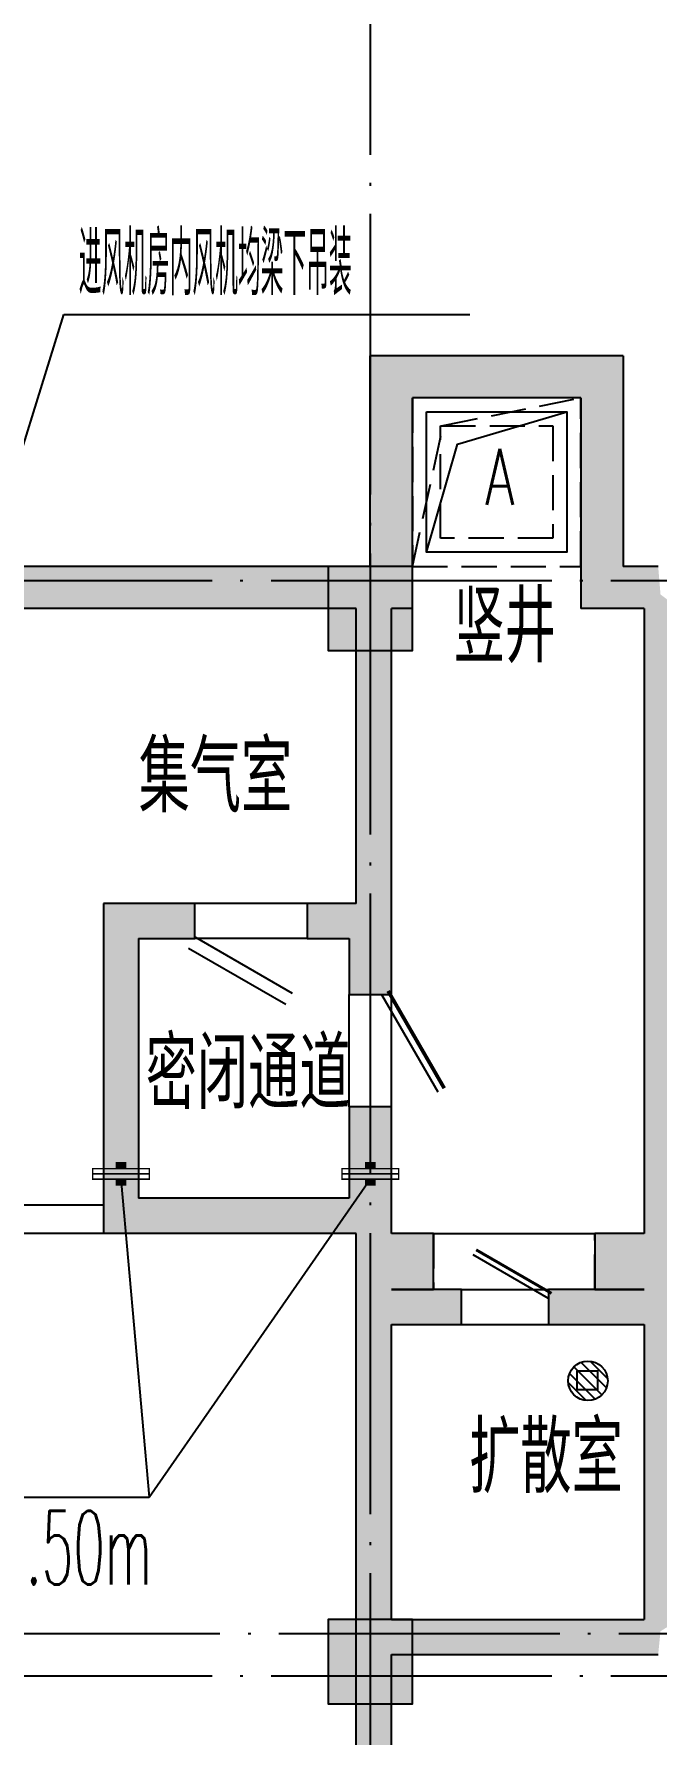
# Model space of a CAD drawing. Extents: x -888467 to -675969, y -675351 to -419232.
# Drawn here: x -777834 to -773397, y -462161 to -450048 of the extents above; entities that cross this region are included whole.
import ezdxf

# ---------------------------------------------------------------- set-up
doc = ezdxf.new("R2010")
doc.units = 0
doc.header["$LTSCALE"] = 1000
for name, pattern in [('__DASH', [0.35, 0.25, -0.1]), ('DASH', [0.35, 0.25, -0.1]), ('DOTE', [2.42, 2, -0.2, 0.02, -0.2])]:
    doc.linetypes.add(name, pattern=pattern)
doc.layers.get('0').update_dxf_attribs({"linetype": 'CONTINUOUS'})
for name, color, linetype in [('0000集水坑', 4, 'CONTINUOUS'), ('A-WALL-PATT', 252, 'CONTINUOUS'), ('ACS_COM_BZ', 3, 'CONTINUOUS'), ('ACS_SFG_FM', 3, 'CONTINUOUS'), ('DIM_LEAD', 3, 'CONTINUOUS'), ('DOTE', 252, 'CONTINUOUS'), ('DUCT-送风标注', 3, 'CONTINUOUS'), ('PUB_HATCH', 8, 'CONTINUOUS'), ('建筑层', 253, 'CONTINUOUS'), ('结构柱子', 253, 'CONTINUOUS'), ('风量标注', 3, 'CONTINUOUS')]:
    doc.layers.add(name, color=color, linetype=linetype)
doc.styles.add('hxd', font='simplex.shx', dxfattribs={"width": 0.5, "bigfont": 'gbcbig.shx'})
doc.styles.add('HZF', font='simplex.shx', dxfattribs={"width": 0.5, "bigfont": 'gbcbig.shx'})
doc.styles.get("Standard").update_dxf_attribs({"font": 'GBENOR', "bigfont": 'GBCBIG'})
doc.styles.add('房间名称', font='simplex.shx', dxfattribs={"width": 0.75, "bigfont": 'gbcbig.shx'})

# ---------------------------------------------------------------- blocks, each defined once
blk = doc.blocks.new('$TwtSys$00000329')
for p, q in [((87, -32.2, 0), (-32.9, 87.7, 0)), ((92.2, 11.6, 0), (11.4, 92.4, 0)), ((35, -87.1, 0), (-87.3, 35.2, 0)), ((66.4, -66.3, 0), (-66.5, 66.6, 0)), ((-7.7, -94, 0), (-91.8, -9.9, 0))]:
    blk.add_line(p, q)
at = {"elevation": 0}
blk.add_lwpolyline([(-50.9, 47.6), (45.5, 47.6), (45.5, -42), (-50.9, -42)], close=True, dxfattribs=at)
blk.add_circle((0, 0.1, 0), 93.9)
blk = doc.blocks.new('A$C071772A6')
at = {"layer": '0000集水坑'}
blk.add_lwpolyline([(0, 1000), (1000, 1000), (1000, 0), (0, 0)], close=True, dxfattribs=at)
blk.add_lwpolyline([(0, 1000), (1000, 1000), (1000, 0), (0, 0)], close=True, dxfattribs=at)
blk.add_lwpolyline([(0, 1000), (1000, 1000), (1000, 0), (0, 0)], close=True, dxfattribs=at)
blk.add_lwpolyline([(0, 0), (220, 770), (1000, 1000)], dxfattribs=at)
at = {"layer": '0000集水坑', "linetype": '__DASH'}
blk.add_lwpolyline([(100, 900), (900, 900), (900, 100), (100, 100)], close=True, dxfattribs=at)
at = {"layer": '0000集水坑', "style": '房间名称', "width": 0.675}
blk.add_text('A', height=400, dxfattribs=at).set_placement((418, 337))
blk = doc.blocks.new('sdasd')
at = {"layer": 'ACS_SFG_FM', "const_width": 75}
for points in [[(7826135, 21208926), (7826182, 21208926)], [(7826305, 21208926), (7826257, 21208926)]]:
    blk.add_lwpolyline(points, dxfattribs=at)
at = {"layer": 'DUCT-送风标注', "const_width": 10}
blk.add_lwpolyline([(7826257, 21209128), (7826257, 21208724), (7826182, 21208724), (7826182, 21209128)], close=True, dxfattribs=at)
blk.add_lwpolyline([(7826220, 21209128), (7826220, 21208724)], dxfattribs=at)
blk = doc.blocks.new('A$C2B1B7B0A')
at = {"layer": '结构柱子'}
h = blk.add_hatch(color=253, dxfattribs=at)
h.dxf.hatch_style = 1
h.paths.add_polyline_path([(81500, 46500), (80900, 46500), (80900, 45900), (81500, 45900)])
h = blk.add_hatch(color=253, dxfattribs=at)
h.dxf.hatch_style = 1
h.paths.add_polyline_path([(81500, 39000), (80900, 39000), (80900, 38400), (81500, 38400)])
at = {"layer": '结构柱子', "color": 253}
for points in [[(81500, 46500), (80900, 46500), (80900, 45900), (81500, 45900)], [(81500, 39000), (80900, 39000), (80900, 38400), (81500, 38400)]]:
    blk.add_lwpolyline(points, close=True, dxfattribs=at)
blk = doc.blocks.new('$DorLib2D$00000193')
at = {"color": 0}
blk.add_line((-0.5, 0.1), (0.366, 0.6), dxfattribs=at)
at = {"color": 0, "const_width": 0.0333}
blk.add_lwpolyline([(-0.533, 0.158), (0.333, 0.658)], dxfattribs=at)
blk = doc.blocks.new('$DorLib2D$00000180')
at = {"color": 0}
for p, q in [((-0.557, 0.242), (0.309, 0.742)), ((-0.5, 0.143), (0.366, 0.643))]:
    blk.add_line(p, q, dxfattribs=at)

msp = doc.modelspace()

# ---------------------------------------------------------------- hatches: boundary and pattern name
at = {"layer": 'A-WALL-PATT'}
for points in [[(-775472.4, -456372.1), (-775289.1, -456388.7), (-775289.1, -454138.7), (-775422.4, -454038.7), (-775539.1, -454138.7), (-775539.1, -456238.7)], [(-773372.4, -454038.7), (-773489.1, -454138.7), (-773489.1, -458038.7), (-773322.4, -458072.1), (-773239.1, -457938.7), (-773239.1, -454138.7)], [(-777089.1, -456488.7), (-776689.1, -456488.7), (-776689.1, -456238.7), (-777339.1, -456238.7)], [(-777089.1, -456488.7), (-777339.1, -456238.7), (-777339.1, -458588.7), (-777089.1, -458338.7)], [(-775539.1, -456238.7), (-775889.1, -456238.7), (-775889.1, -456488.7), (-775589.1, -456488.7), (-775472.4, -456372.1)], [(-775589.1, -456488.7), (-775589.1, -456888.7), (-775289.1, -456888.7), (-775289.1, -456388.7), (-775472.4, -456372.1)], [(-775289.1, -458488.7), (-775289.1, -457688.7), (-775589.1, -457688.7), (-775589.1, -458338.7), (-775472.4, -458472.1)], [(-773322.4, -458072.1), (-773489.1, -458038.7), (-773489.1, -458588.7), (-773405.8, -458755.4), (-773239.1, -458688.7), (-773239.1, -458238.7)], [(-775472.4, -458472.1), (-775589.1, -458338.7), (-777089.1, -458338.7), (-777339.1, -458588.7), (-775539.1, -458588.7)], [(-775372.4, -458755.4), (-775289.1, -458588.7), (-775289.1, -458488.7), (-775472.4, -458472.1), (-775539.1, -458588.7), (-775539.1, -458688.7)], [(-775289.1, -458988.7), (-774989.1, -458988.7), (-774989.1, -458588.7), (-775289.1, -458588.7), (-775372.4, -458755.4)], [(-773489.1, -458588.7), (-773839.1, -458588.7), (-773839.1, -458988.7), (-773489.1, -458988.7), (-773405.8, -458755.4)], [(-775372.4, -459122.1), (-775289.1, -458988.7), (-775372.4, -458755.4), (-775539.1, -458688.7), (-775539.1, -459138.7)], [(-773405.8, -458755.4), (-773489.1, -458988.7), (-773405.8, -459122.1), (-773239.1, -459138.7), (-773239.1, -458688.7)], [(-775289.1, -459238.7), (-774789.1, -459238.7), (-774789.1, -458988.7), (-775289.1, -458988.7), (-775372.4, -459122.1)], [(-773489.1, -458988.7), (-774169.1, -458988.7), (-774169.1, -459238.7), (-773489.1, -459238.7), (-773405.8, -459122.1)], [(-775372.4, -461455.4), (-775289.1, -461338.7), (-775289.1, -459238.7), (-775372.4, -459122.1), (-775539.1, -459138.7), (-775539.1, -461438.7)], [(-773405.8, -459122.1), (-773489.1, -459238.7), (-773489.1, -461338.7), (-773372.4, -461422.1), (-773239.1, -461338.7), (-773239.1, -459138.7)], [(-775372.4, -461455.4), (-775289.1, -461588.7), (-773389.1, -461588.7), (-773372.4, -461422.1), (-773489.1, -461338.7), (-775289.1, -461338.7)], [(-775539.1, -468038.7), (-775289.1, -468038.7), (-775289.1, -461588.7), (-775372.4, -461455.4), (-775539.1, -461438.7)]]:
    msp.add_hatch(color=256, dxfattribs=at).paths.add_polyline_path(points)
at = {"layer": 'PUB_HATCH'}
for points in [[(-775439.1, -453838.7), (-775139.1, -454138.7), (-775139.1, -452638.7), (-775439.1, -452338.7)], [(-773939.1, -452638.7), (-773639.1, -452338.7), (-775439.1, -452338.7), (-775139.1, -452638.7)], [(-773639.1, -452338.7), (-773939.1, -452638.7), (-773939.1, -454138.7), (-773639.1, -453838.7)], [(-775422.4, -454038.7), (-775439.1, -453838.7), (-778039.1, -453838.7), (-778039.1, -454138.7), (-775539.1, -454138.7)], [(-775139.1, -454138.7), (-775439.1, -453838.7), (-775422.4, -454038.7), (-775289.1, -454138.7)], [(-773372.4, -454038.7), (-773389.1, -453838.7), (-773639.1, -453838.7), (-773939.1, -454138.7), (-773489.1, -454138.7)]]:
    msp.add_hatch(color=256, dxfattribs=at).paths.add_polyline_path(points)
at = {"layer": '建筑层'}
h = msp.add_hatch(color=253, dxfattribs=at)
h.dxf.hatch_style = 1
h.paths.add_polyline_path([(-775139.1, -453838.7), (-775739.1, -453838.7), (-775739.1, -454438.7), (-775139.1, -454438.7)])
h = msp.add_hatch(color=253, dxfattribs=at)
h.dxf.hatch_style = 1
h.paths.add_polyline_path([(-775139.1, -461338.7), (-775739.1, -461338.7), (-775739.1, -461938.7), (-775139.1, -461938.7)])

# ---------------------------------------------------------------- linework, layer by layer
at = {"layer": 'ACS_COM_BZ'}
msp.add_line((-779497.1, -460466.8, -3631.3), (-777015.2, -460466.8, -3631.3), dxfattribs=at)
at = {"layer": 'DOTE', "linetype": 'DOTE'}
for p, q in [((-775439.1, -448908.1), (-775439.1, -497433.1)), ((-860846.2, -453938.7), (-713239.1, -453938.7)), ((-826910.2, -461438.7), (-748038.1, -461438.7)), ((-860846.2, -461738.7), (-713239.1, -461738.7))]:
    msp.add_line(p, q, dxfattribs=at)
at = {"layer": '建筑层', "color": 253}
for p, q in [((-775439.1, -453838.7), (-775439.1, -452338.7)), ((-773639.1, -452338.7), (-775439.1, -452338.7)), ((-773639.1, -452338.7), (-773639.1, -453838.7)), ((-775139.1, -454138.7), (-775139.1, -452638.7)), ((-773939.1, -452638.7), (-775139.1, -452638.7)), ((-773939.1, -452638.7), (-773939.1, -454138.7)), ((-775439.1, -453838.7), (-778039.1, -453838.7)), ((-775439.1, -453838.7), (-775439.1, -453838.7)), ((-773389.1, -453838.7), (-773639.1, -453838.7)), ((-775539.1, -454138.7), (-778039.1, -454138.7)), ((-775539.1, -456238.7), (-775539.1, -454138.7)), ((-775139.1, -454138.7), (-775289.1, -454138.7)), ((-775289.1, -456388.7), (-775289.1, -454138.7)), ((-773489.1, -454138.7), (-773939.1, -454138.7)), ((-773489.1, -454138.7), (-773489.1, -458038.7)), ((-776689.1, -456238.7), (-777339.1, -456238.7)), ((-777339.1, -456238.7), (-777339.1, -458588.7)), ((-776689.1, -456488.7), (-776689.1, -456238.7)), ((-775889.1, -456238.7), (-776689.1, -456238.7)), ((-775539.1, -456238.7), (-775889.1, -456238.7)), ((-775889.1, -456238.7), (-775889.1, -456488.7)), ((-775289.1, -456888.7), (-775289.1, -456388.7)), ((-777089.1, -456488.7), (-776689.1, -456488.7)), ((-777089.1, -456488.7), (-777089.1, -458338.7)), ((-775889.1, -456488.7), (-776689.1, -456488.7)), ((-775889.1, -456488.7), (-775589.1, -456488.7)), ((-775589.1, -456488.7), (-775589.1, -456888.7)), ((-775589.1, -457688.7), (-775589.1, -456888.7)), ((-775589.1, -456888.7), (-775289.1, -456888.7)), ((-775289.1, -457688.7), (-775289.1, -456888.7)), ((-775289.1, -457688.7), (-775589.1, -457688.7)), ((-775589.1, -457688.7), (-775589.1, -458338.7)), ((-775289.1, -458488.7), (-775289.1, -457688.7)), ((-773489.1, -458038.7), (-773489.1, -458588.7)), ((-775589.1, -458338.7), (-777089.1, -458338.7)), ((-777339.1, -458388.7), (-777939.1, -458388.7)), ((-777339.1, -458588.7), (-778039.1, -458588.7)), ((-775539.1, -458588.7), (-777339.1, -458588.7)), ((-775539.1, -458688.7), (-775539.1, -458588.7)), ((-775289.1, -458588.7), (-775289.1, -458488.7)), ((-774989.1, -458588.7), (-775289.1, -458588.7)), ((-774989.1, -458588.7), (-773839.1, -458588.7)), ((-774989.1, -458988.7), (-774989.1, -458588.7)), ((-773489.1, -458588.7), (-773839.1, -458588.7)), ((-773839.1, -458588.7), (-773839.1, -458988.7)), ((-775539.1, -459138.7), (-775539.1, -458688.7)), ((-775289.1, -458988.7), (-774989.1, -458988.7)), ((-774789.1, -458988.7), (-775289.1, -458988.7)), ((-775289.1, -458988.7), (-775289.1, -458988.7)), ((-774789.1, -459238.7), (-774789.1, -458988.7)), ((-774789.1, -458988.7), (-774169.1, -458988.7)), ((-773489.1, -458988.7), (-774169.1, -458988.7)), ((-774169.1, -458988.7), (-774169.1, -459238.7)), ((-773839.1, -458988.7), (-773489.1, -458988.7)), ((-773489.1, -458988.7), (-773489.1, -458988.7)), ((-775539.1, -461438.7), (-775539.1, -459138.7)), ((-775289.1, -459238.7), (-774789.1, -459238.7)), ((-775289.1, -461338.7), (-775289.1, -459238.7)), ((-774789.1, -459238.7), (-774169.1, -459238.7)), ((-774169.1, -459238.7), (-773489.1, -459238.7)), ((-773489.1, -459238.7), (-773489.1, -461338.7)), ((-775289.1, -461338.7), (-773489.1, -461338.7)), ((-775539.1, -468038.7), (-775539.1, -461438.7)), ((-775289.1, -468038.7), (-775289.1, -461588.7)), ((-775289.1, -461588.7), (-773389.1, -461588.7))]:
    msp.add_line(p, q, dxfattribs=at)
at = {"layer": '建筑层', "color": 253, "linetype": 'DASH'}
for p, q in [((-774989.1, -458588.7), (-774989.1, -458988.7)), ((-773839.1, -458988.7), (-773839.1, -458588.7))]:
    msp.add_line(p, q, dxfattribs=at)
at = {"layer": '建筑层', "color": 253, "linetype": '__DASH'}
msp.add_lwpolyline([(-775139.1, -453838.7), (-773939.1, -453838.7), (-773939.1, -452638.7), (-775139.1, -452638.7)], close=True, dxfattribs=at)
msp.add_lwpolyline([(-775139.1, -453838.7), (-774920.2, -452835.4), (-773939.1, -452638.7)], dxfattribs=at)
at = {"layer": '建筑层', "color": 253}
for points in [[(-775139.1, -453838.7), (-775739.1, -453838.7), (-775739.1, -454438.7), (-775139.1, -454438.7)], [(-775139.1, -461338.7), (-775739.1, -461338.7), (-775739.1, -461938.7), (-775139.1, -461938.7)]]:
    msp.add_lwpolyline(points, close=True, dxfattribs=at)
at = {"layer": '风量标注'}
for p, q in [((-778345, -454376.3), (-777621.9, -452045.5)), ((-777621.9, -452045.5), (-774730.9, -452045.5)), ((-777214.4, -458226.1), (-777015.2, -460466.8, -3631.3)), ((-777015.2, -460466.8, -3631.3), (-775439.1, -458202.3))]:
    msp.add_line(p, q, dxfattribs=at)

# ---------------------------------------------------------------- block references
msp.add_blockref('A$C2B1B7B0A', (-856639.1, -500338.7))
at = {"layer": 'DIM_LEAD', "rotation": 90}
for p in [(20431711.5, -8284384.6), (20433486.8, -8284384.6)]:
    msp.add_blockref('sdasd', p, dxfattribs=at)
at = {"layer": '建筑层', "color": 253}
msp.add_blockref('A$C071772A6', (-775039.1, -453738.7), dxfattribs=at)
for name, p, xscale, yscale, zscale, rotation in [('$DorLib2D$00000180', (-776289.1, -456363.7), -800, 800, 250, 180.0000000001334), ('$DorLib2D$00000193', (-775439.1, -457288.7), -800, -800, 300, 89.9999999999492), ('$DorLib2D$00000193', (-774479.1, -459113.7), -620, 620, 250, 359.9999921107789)]:
    msp.add_blockref(name, p, dxfattribs=dict(at, xscale=xscale, yscale=yscale, zscale=zscale, rotation=rotation))
at = {"layer": '建筑层', "color": 253, "xscale": 1.5, "yscale": 1.5, "zscale": 1.5}
msp.add_blockref('$TwtSys$00000329', (-773889.1, -459638.7), dxfattribs=at)

# ---------------------------------------------------------------- texts
at = {"layer": '建筑层', "color": 253}
for s, rotation, p in [('竖井', 360, (-774846.7, -454522.4)), ('集气室', 0, (-777089.1, -455590.7)), ('密闭通道', 0, (-777039.1, -457703.3))]:
    msp.add_text(s, height=506.38, rotation=rotation, dxfattribs=at).set_placement(p)
msp.add_text('扩散室', height=506.38, dxfattribs=at).set_placement((-774734.8, -460437))
at = {"layer": '风量标注', "width": 0.5}
for s, height, style, p in [('进风机房内风机均梁下吊装', 450, 'hxd', (-777515.8, -451907)), ('中心标高H+1.50m', 525, 'HZF', (-779413, -461089.8))]:
    msp.add_text(s, height=height, dxfattribs=dict(at, style=style)).set_placement(p)

doc.saveas('drawing.dxf')
